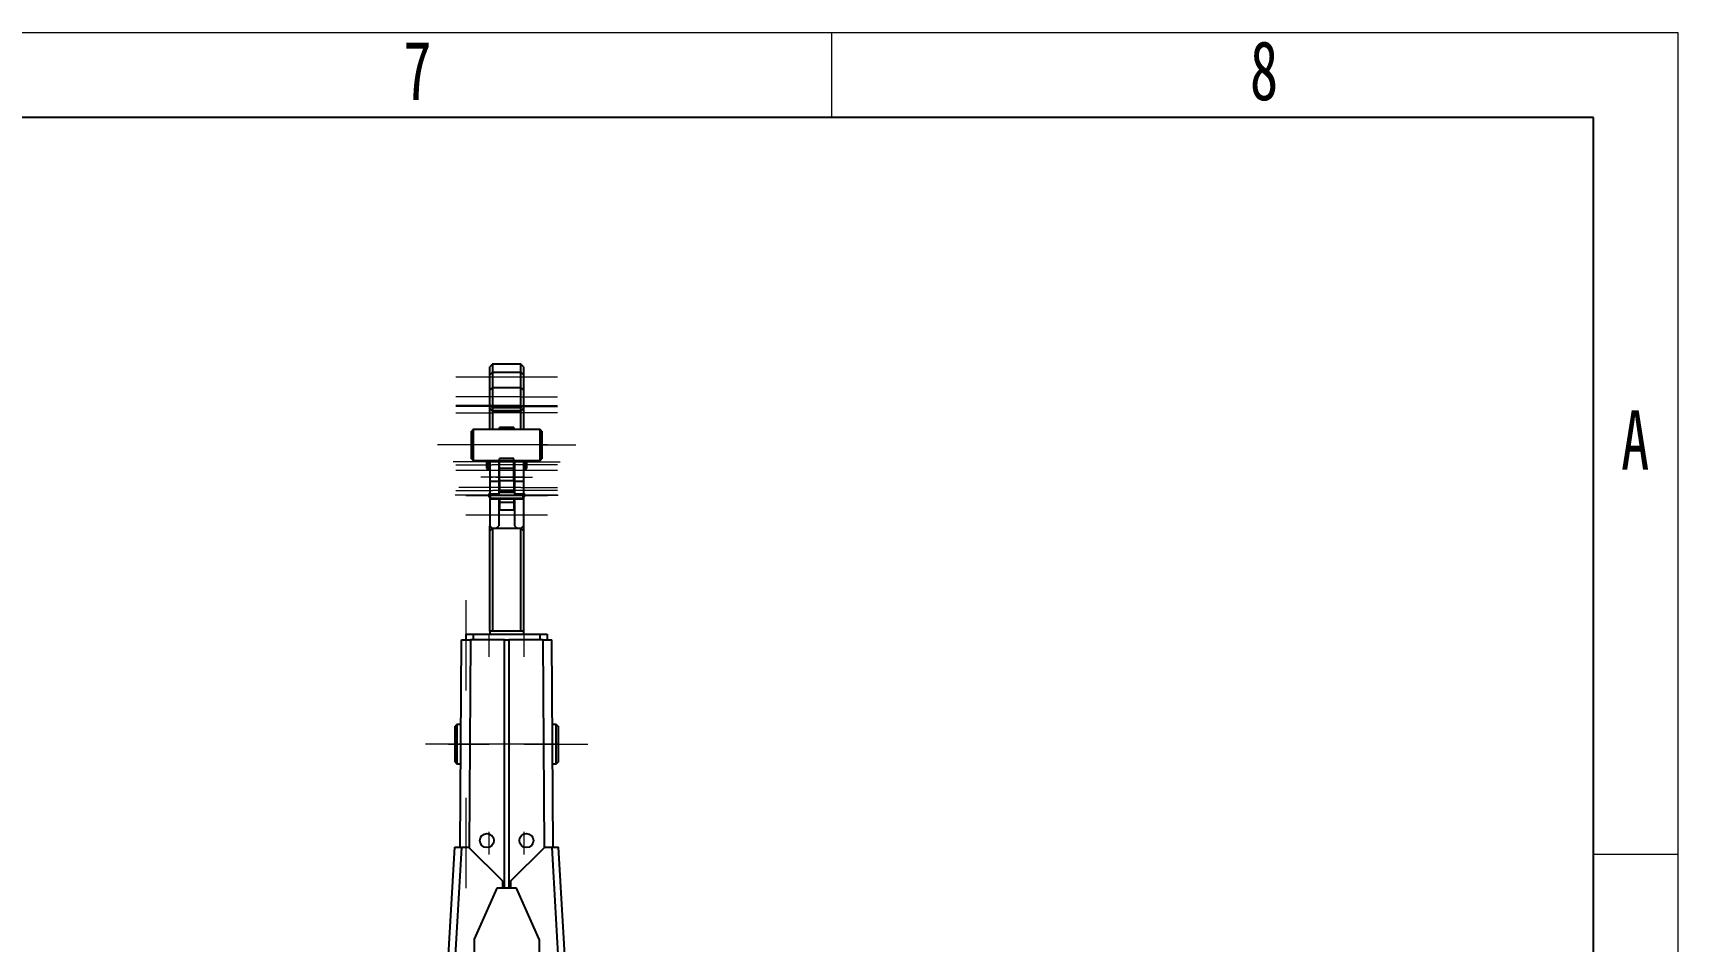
# Model space of a CAD drawing. Header units: millimetres. Extents: x 0 to 420, y 0 to 297.
# Drawn here: x 322.8 to 420, y 243.4 to 297 of the extents above; entities that cross this region are included whole.
import ezdxf

# ---------------------------------------------------------------- set-up
doc = ezdxf.new("R2010")
doc.units = ezdxf.units.MM
doc.linetypes.add('CENTERX2', pattern=[20.32, 12.7, -2.54, 2.54, -2.54])
doc.styles.add('SLDTEXTSTYLE7', font='TXT', dxfattribs={"width": 0.7})

msp = doc.modelspace()

# ---------------------------------------------------------------- linework, layer by layer
at = {"color": 7, "linetype": 'Continuous', "lineweight": 18}
for p, q in [((420, 297), (0, 297)), ((370, 297), (370, 292)), ((420, 148.5), (420, 297)), ((420, 248.5), (415, 248.5))]:
    msp.add_line(p, q, dxfattribs=at)
at = {"color": 7, "linetype": 'Continuous', "lineweight": 25}
for p, q in [((415, 292), (25, 292)), ((415, 5), (415, 292)), ((349.9828, 277.45074), (349.81614, 277.28407)), ((349.81614, 276.8174), (349.81614, 277.28407)), ((349.81614, 276.8174), (349.9828, 276.95074)), ((351.64947, 277.45074), (349.9828, 277.45074)), ((349.9828, 277.45074), (349.9828, 276.95074)), ((349.9828, 276.95074), (349.9828, 276.05074)), ((351.64947, 276.95074), (349.9828, 276.95074)), ((351.81614, 277.28407), (351.64947, 277.45074)), ((351.64947, 276.95074), (351.64947, 277.45074)), ((351.64947, 276.05074), (351.64947, 276.95074)), ((351.64947, 276.95074), (351.81614, 276.8174)), ((351.81614, 277.28407), (351.81614, 276.8174)), ((349.81614, 275.9174), (349.81614, 276.8174)), ((349.81614, 275.9174), (349.9828, 276.05074)), ((349.9828, 276.05074), (349.9828, 274.87944)), ((351.64947, 276.05074), (349.9828, 276.05074)), ((351.64947, 274.87944), (351.64947, 276.05074)), ((351.64947, 276.05074), (351.81614, 275.9174)), ((351.81614, 276.8174), (351.81614, 275.9174)), ((349.81614, 275.03893), (349.81614, 275.9174)), ((349.81614, 275.03893), (349.9828, 274.87944)), ((349.81614, 274.85791), (349.81614, 275.03893)), ((351.64947, 274.87944), (351.81614, 275.03893)), ((351.81614, 275.9174), (351.81614, 275.03893)), ((351.81614, 275.03893), (351.81614, 274.85791)), ((349.81614, 274.85791), (349.9828, 274.69842)), ((349.81614, 274.85074), (349.81614, 274.85791)), ((349.81614, 274.85074), (349.9828, 274.68407)), ((349.81614, 273.60074), (349.81614, 274.85074)), ((351.64947, 274.87944), (349.9828, 274.87944)), ((349.9828, 274.87944), (349.9828, 274.69842)), ((351.64947, 274.69842), (349.9828, 274.69842)), ((349.9828, 274.69842), (349.9828, 274.68407)), ((349.9828, 274.68407), (351.64947, 274.68407)), ((349.9828, 274.68407), (349.9828, 273.60074)), ((351.64947, 274.69842), (351.64947, 274.87944)), ((351.64947, 274.69842), (351.81614, 274.85791)), ((351.64947, 274.68407), (351.81614, 274.85074)), ((351.64947, 274.68407), (351.64947, 274.69842)), ((351.64947, 273.60074), (351.64947, 274.68407)), ((351.81614, 274.85791), (351.81614, 274.85074)), ((351.81614, 274.85074), (351.81614, 273.60074)), ((348.8328, 273.60074), (348.7328, 273.50074)), ((348.7328, 271.8674), (348.7328, 273.50074)), ((352.79947, 273.60074), (348.8328, 273.60074)), ((348.8328, 273.60074), (348.8328, 271.7674)), ((351.2328, 273.70533), (350.39947, 273.70533)), ((350.39947, 273.622), (350.39947, 273.70533)), ((351.2328, 273.622), (350.39947, 273.622)), ((350.39947, 273.622), (350.39947, 273.60074)), ((351.2328, 273.70533), (351.2328, 273.622)), ((351.2328, 273.622), (351.2328, 273.60074)), ((352.89947, 273.50074), (352.79947, 273.60074)), ((352.79947, 271.7674), (352.79947, 273.60074)), ((352.89947, 273.50074), (352.89947, 271.8674)), ((348.7328, 271.8674), (348.8328, 271.7674)), ((348.8328, 271.7674), (350.39947, 271.7674)), ((349.64947, 271.30074), (349.64947, 271.7674)), ((349.64947, 271.30074), (349.6828, 271.2674)), ((349.6828, 271.7674), (349.6828, 271.2674)), ((349.6828, 271.2674), (349.71947, 271.2674)), ((349.71947, 271.7674), (349.71947, 271.2674)), ((349.71947, 271.28574), (349.7628, 271.28574)), ((349.7628, 271.7674), (349.7628, 271.2674)), ((349.7628, 271.2674), (349.81614, 271.2674)), ((349.81614, 271.7674), (349.81614, 271.68407)), ((350.34947, 271.68407), (349.81614, 271.68407)), ((349.81614, 271.68407), (349.81614, 270.5174)), ((350.34947, 271.7674), (350.34947, 271.68407)), ((350.34947, 271.68407), (350.34947, 270.5174)), ((350.34947, 271.2674), (350.39947, 271.2674)), ((351.2328, 271.89021), (350.39947, 271.89021)), ((350.39947, 271.74588), (350.39947, 271.89021)), ((351.2328, 271.74588), (350.39947, 271.74588)), ((350.39947, 271.28346), (350.39947, 271.74588)), ((351.2328, 271.28346), (350.39947, 271.28346)), ((350.39947, 270.55498), (350.39947, 271.28346)), ((351.2328, 271.74588), (351.2328, 271.89021)), ((351.2328, 271.7674), (352.79947, 271.7674)), ((351.2328, 271.28346), (351.2328, 271.74588)), ((351.2328, 270.55498), (351.2328, 271.28346)), ((351.2328, 271.2674), (351.2828, 271.2674)), ((351.2828, 271.7674), (351.2828, 271.68407)), ((351.81614, 271.68407), (351.2828, 271.68407)), ((351.2828, 271.68407), (351.2828, 270.5174)), ((351.81614, 271.7674), (351.81614, 271.68407)), ((351.81614, 271.68407), (351.81614, 270.5174)), ((351.81614, 271.2674), (351.86947, 271.2674)), ((351.86947, 271.7674), (351.86947, 271.2674)), ((351.86947, 271.28574), (351.9128, 271.28574)), ((351.9128, 271.7674), (351.9128, 271.2674)), ((351.9128, 271.2674), (351.94947, 271.2674)), ((351.94947, 271.2674), (351.94947, 271.7674)), ((351.94947, 271.2674), (351.9828, 271.30074)), ((351.9828, 271.7674), (351.9828, 271.30074)), ((352.79947, 271.7674), (352.89947, 271.8674)), ((350.34947, 270.5174), (349.81614, 270.5174)), ((349.81614, 270.5174), (349.81614, 269.78126)), ((350.34947, 270.5174), (350.34947, 269.78126)), ((351.2328, 270.55498), (350.39947, 270.55498)), ((350.39947, 270.55498), (350.39947, 269.98738)), ((351.2328, 270.55498), (351.2328, 269.98738)), ((351.81614, 270.5174), (351.2828, 270.5174)), ((351.2828, 270.5174), (351.2828, 269.78126)), ((351.81614, 270.5174), (351.81614, 269.78126)), ((349.81614, 269.84548), (349.7828, 269.81214)), ((349.7828, 269.61214), (349.7828, 269.81214)), ((349.7828, 269.61214), (349.84947, 269.54548)), ((350.34947, 269.78126), (349.81614, 269.78126)), ((349.81614, 269.57881), (349.81614, 269.56492)), ((349.81614, 269.56492), (349.81614, 269.4868)), ((350.34947, 269.4868), (349.81614, 269.4868)), ((349.81614, 269.4868), (349.81614, 267.90638)), ((349.84947, 269.78126), (349.84947, 269.54548)), ((349.84947, 269.54548), (351.7828, 269.54548)), ((350.39947, 270.00074), (350.34947, 270.00074)), ((351.2828, 269.87881), (350.34947, 269.87881)), ((350.34947, 269.54548), (350.34947, 269.4868)), ((350.34947, 269.4868), (350.34947, 267.90638)), ((351.2328, 269.98738), (350.39947, 269.98738)), ((350.39947, 269.98738), (350.39947, 269.87881)), ((350.39947, 269.4868), (350.39947, 269.54548)), ((351.2328, 269.4868), (350.39947, 269.4868)), ((350.39947, 269.4868), (350.39947, 269.29351)), ((351.2328, 269.29351), (350.39947, 269.29351)), ((350.39947, 269.29351), (350.39947, 268.85074)), ((351.2828, 270.00074), (351.2328, 270.00074)), ((351.2328, 269.98738), (351.2328, 269.87881)), ((351.2328, 269.4868), (351.2328, 269.54548)), ((351.2328, 269.4868), (351.2328, 269.29351)), ((351.2328, 269.29351), (351.2328, 268.85074)), ((351.81614, 269.78126), (351.2828, 269.78126)), ((351.2828, 269.54548), (351.2828, 269.4868)), ((351.81614, 269.4868), (351.2828, 269.4868)), ((351.2828, 269.4868), (351.2828, 267.90638)), ((351.7828, 269.54548), (351.7828, 269.78126)), ((351.7828, 269.54548), (351.84947, 269.61214)), ((351.84947, 269.81214), (351.81614, 269.84548)), ((351.81614, 269.57881), (351.81614, 269.56492)), ((351.81614, 269.56492), (351.81614, 269.4868)), ((351.81614, 269.4868), (351.81614, 267.90638)), ((351.84947, 269.81214), (351.84947, 269.61214)), ((350.39947, 268.85074), (351.2328, 268.85074)), ((349.81614, 267.90638), (349.9828, 267.75298)), ((349.81614, 267.62113), (349.81614, 267.90619)), ((349.81614, 267.62113), (349.9828, 267.75298)), ((349.81614, 261.68407), (349.81614, 267.62113)), ((350.1828, 267.75298), (349.9828, 267.75298)), ((349.9828, 267.75298), (349.9828, 261.68407)), ((351.64947, 267.75298), (349.9828, 267.75298)), ((350.1828, 267.75298), (350.34947, 267.90638)), ((351.2828, 267.90638), (351.44947, 267.75298)), ((351.64947, 267.75298), (351.44947, 267.75298)), ((351.64947, 267.75298), (351.81614, 267.90638)), ((351.64947, 267.75298), (351.81614, 267.62113)), ((351.64947, 261.68407), (351.64947, 267.75298)), ((351.81614, 267.90494), (351.81614, 267.62113)), ((351.81614, 267.62113), (351.81614, 261.68407)), ((348.4328, 261.18518), (348.4328, 261.5174)), ((348.4328, 261.5174), (348.8328, 261.5174)), ((348.8328, 261.5174), (352.79947, 261.5174)), ((349.9828, 261.68407), (349.81614, 261.68407)), ((349.81614, 261.68407), (349.81614, 261.5174)), ((351.64947, 261.68407), (349.9828, 261.68407)), ((351.81614, 261.68407), (351.64947, 261.68407)), ((351.81614, 261.68407), (351.81614, 261.5174)), ((352.79947, 261.5174), (353.19947, 261.5174)), ((353.19947, 261.5174), (353.19947, 261.18518)), ((348.06812, 248.93152), (348.14948, 261.18584)), ((350.68287, 261.18407), (348.68281, 261.18407)), ((350.68287, 246.5174), (350.68287, 261.18407)), ((350.68287, 261.18407), (350.81614, 261.18407)), ((350.81614, 261.18407), (350.94941, 261.18407)), ((350.94941, 261.18407), (350.94941, 246.5174)), ((352.94946, 261.18407), (350.94941, 261.18407)), ((353.56415, 248.93152), (353.4828, 261.18584)), ((347.8828, 256.18407), (347.7828, 256.08407)), ((347.7828, 253.95074), (347.7828, 256.08407)), ((348.11627, 256.18407), (347.8828, 256.18407)), ((347.8828, 256.18407), (347.8828, 253.85074)), ((353.74947, 256.18407), (353.51601, 256.18407)), ((353.84947, 256.08407), (353.74947, 256.18407)), ((353.74947, 255.0174), (353.74947, 256.18407)), ((353.84947, 256.08407), (353.84947, 255.0174)), ((353.74947, 253.85074), (353.74947, 255.0174)), ((353.84947, 255.0174), (353.84947, 253.95074)), ((347.7828, 253.95074), (347.8828, 253.85074)), ((347.8828, 253.85074), (348.10078, 253.85074)), ((353.5315, 253.85074), (353.74947, 253.85074)), ((353.74947, 253.85074), (353.84947, 253.95074)), ((346.08346, 219.94554), (347.7498, 248.93981)), ((348.1498, 248.92834), (346.48346, 219.93407)), ((348.58313, 248.92834), (348.1498, 248.92834)), ((350.58313, 246.92834), (348.58313, 248.92834)), ((353.04914, 248.92834), (351.04914, 246.92834)), ((353.48247, 248.92834), (353.04914, 248.92834)), ((353.48247, 248.92834), (355.14881, 219.93407)), ((355.54881, 219.94554), (353.88247, 248.93981)), ((350.58313, 246.5174), (350.58313, 246.92834)), ((351.04914, 246.92834), (351.04914, 246.5174)), ((350.2328, 246.5174), (348.89947, 243.5174)), ((351.39947, 246.5174), (350.2328, 246.5174)), ((352.7328, 243.5174), (351.39947, 246.5174)), ((348.89947, 243.5174), (348.89947, 214.83358)), ((352.7328, 243.5174), (352.7328, 214.83358))]:
    msp.add_line(p, q, dxfattribs=at)
at = {"color": 7, "linetype": 'CENTERX2', "lineweight": 18, "ltscale": 3.333333}
for p, q in [((352.34947, 276.68339), (347.81614, 276.68339)), ((353.2328, 276.68339), (348.39947, 276.68339)), ((353.81614, 276.68339), (349.2828, 276.68339)), ((349.9828, 275.5174), (347.81614, 275.5174)), ((349.9828, 275.0174), (347.81614, 275.0174)), ((351.64947, 275.5174), (349.9828, 275.5174)), ((351.64947, 275.0174), (349.9828, 275.0174)), ((351.64947, 275.5174), (353.81614, 275.5174)), ((351.64947, 275.0174), (353.81614, 275.0174)), ((349.9828, 274.95074), (347.81614, 274.95074)), ((347.81614, 274.58407), (349.9828, 274.58407)), ((351.64947, 274.95074), (349.9828, 274.95074)), ((351.64947, 274.58407), (349.9828, 274.58407)), ((351.64947, 274.95074), (353.81614, 274.95074)), ((353.81614, 274.58407), (351.64947, 274.58407)), ((348.8328, 272.68407), (346.7328, 272.68407)), ((353.2328, 272.68407), (348.39947, 272.68407)), ((352.79947, 272.68407), (348.8328, 272.68407)), ((352.79947, 272.68407), (354.89947, 272.68407)), ((349.6828, 271.68407), (347.64947, 271.68407)), ((347.81614, 271.49841), (349.9828, 271.49841)), ((352.34947, 271.1674), (347.81614, 271.1674)), ((353.2328, 271.1674), (348.39947, 271.1674)), ((353.81614, 271.1674), (349.2828, 271.1674)), ((349.6828, 271.68407), (349.71947, 271.68407)), ((349.71947, 271.68407), (349.7628, 271.68407)), ((349.7628, 271.68407), (351.86947, 271.68407)), ((350.34947, 271.68407), (349.81614, 271.68407)), ((350.34947, 271.68407), (349.81614, 271.68407)), ((351.64947, 271.49841), (349.9828, 271.49841)), ((350.41614, 271.68407), (350.39947, 271.68407)), ((350.39947, 271.68407), (350.41614, 271.68407)), ((351.2328, 271.68407), (350.39947, 271.68407)), ((350.41614, 271.68407), (351.21614, 271.68407)), ((350.41614, 271.68407), (351.21614, 271.68407)), ((351.21614, 271.68407), (351.2328, 271.68407)), ((351.2328, 271.68407), (351.21614, 271.68407)), ((351.81614, 271.68407), (351.2828, 271.68407)), ((351.81614, 271.68407), (351.2828, 271.68407)), ((353.81614, 271.49841), (351.64947, 271.49841)), ((351.86947, 271.68407), (351.9128, 271.68407)), ((351.9128, 271.68407), (351.94947, 271.68407)), ((351.94947, 271.68407), (353.9828, 271.68407)), ((351.64947, 270.17548), (347.9828, 270.17548)), ((351.44947, 270.78407), (349.2828, 270.78407)), ((349.81614, 270.78407), (349.9828, 270.78407)), ((349.9828, 270.78407), (349.81614, 270.78407)), ((351.64947, 270.78407), (349.9828, 270.78407)), ((350.1828, 270.78407), (349.9828, 270.78407)), ((350.1828, 270.78407), (352.34947, 270.78407)), ((351.64947, 270.78407), (351.44947, 270.78407)), ((351.81614, 270.78407), (351.64947, 270.78407)), ((351.64947, 270.78407), (351.81614, 270.78407)), ((351.64947, 270.17548), (353.81614, 270.17548)), ((349.84947, 269.71214), (347.7828, 269.71214)), ((347.81614, 270.00074), (349.9828, 270.00074)), ((352.34947, 269.71214), (347.81614, 269.71214)), ((353.2328, 269.71214), (348.39947, 269.71214)), ((353.2328, 269.69574), (348.39947, 269.69574)), ((353.2328, 269.68407), (348.39947, 269.68407)), ((353.81614, 269.71214), (349.2828, 269.71214)), ((351.7828, 269.71214), (349.84947, 269.71214)), ((351.64947, 270.00074), (349.9828, 270.00074)), ((353.81614, 270.00074), (351.64947, 270.00074)), ((351.7828, 269.71214), (353.84947, 269.71214)), ((353.2328, 268.53947), (348.39947, 268.53947)), ((348.4328, 258.18407), (348.4328, 263.5174)), ((349.7828, 260.18407), (349.7828, 261.5174)), ((349.7828, 260.18407), (349.7828, 261.5174)), ((351.84947, 260.18407), (351.84947, 261.5174)), ((351.84947, 260.18407), (351.84947, 261.5174)), ((348.04947, 255.0174), (346.01614, 255.0174)), ((347.3828, 255.0174), (349.7828, 255.0174)), ((347.8828, 255.0174), (347.7828, 255.0174)), ((347.7828, 255.0174), (347.81614, 255.0174)), ((353.81614, 255.0174), (347.81614, 255.0174)), ((347.9328, 255.0174), (347.81614, 255.0174)), ((349.6828, 255.0174), (347.8828, 255.0174)), ((348.00614, 255.0174), (347.9328, 255.0174)), ((349.74947, 255.0174), (348.00614, 255.0174)), ((353.5828, 255.0174), (348.04947, 255.0174)), ((349.6828, 255.0174), (349.7828, 255.0174)), ((349.7828, 255.0174), (349.74947, 255.0174)), ((351.84947, 255.0174), (354.24947, 255.0174)), ((351.94947, 255.0174), (351.84947, 255.0174)), ((351.84947, 255.0174), (351.8828, 255.0174)), ((351.8828, 255.0174), (353.62614, 255.0174)), ((351.94947, 255.0174), (353.74947, 255.0174)), ((353.5828, 255.0174), (355.61614, 255.0174)), ((353.62614, 255.0174), (353.69947, 255.0174)), ((353.69947, 255.0174), (353.81614, 255.0174)), ((353.74947, 255.0174), (353.84947, 255.0174)), ((353.84947, 255.0174), (353.81614, 255.0174)), ((348.4328, 246.5174), (348.4328, 251.85074)), ((349.7828, 248.5174), (349.7828, 249.85074)), ((349.7828, 248.5174), (349.7828, 249.85074)), ((351.84947, 248.5174), (351.84947, 249.85074)), ((351.84947, 248.5174), (351.84947, 249.85074))]:
    msp.add_line(p, q, dxfattribs=at)
at = {"color": 8, "linetype": 'Continuous', "lineweight": 25}
for p, q in [((349.83003, 269.56492), (349.81614, 269.56492)), ((351.81614, 269.56492), (351.80224, 269.56492)), ((348.8328, 261.5174), (348.8328, 261.18407)), ((352.79947, 261.18407), (352.79947, 261.5174)), ((348.68281, 261.18407), (348.60132, 248.91015)), ((352.94946, 261.18407), (353.03095, 248.91015))]:
    msp.add_line(p, q, dxfattribs=at)
at = {"color": 7, "linetype": 'Continuous', "lineweight": 25}
for centre in [(349.64954, 249.33407), (351.98274, 249.33407)]:
    msp.add_circle(centre, 0.41667, dxfattribs=at)
for points in [[(348.14948, 261.18584), (348.15146, 261.1859), (348.15543, 261.18602), (348.18715, 261.18603), (348.23644, 261.18593), (348.30328, 261.1857), (348.38459, 261.18539), (348.4774, 261.18499), (348.57809, 261.18454), (348.6479, 261.18423), (348.68281, 261.18407)], [(352.94946, 261.18407), (352.98437, 261.18423), (353.05418, 261.18454), (353.15488, 261.18499), (353.24768, 261.18539), (353.329, 261.1857), (353.39584, 261.18593), (353.44513, 261.18603), (353.47684, 261.18602), (353.48081, 261.1859), (353.4828, 261.18584)], [(347.7498, 248.93981), (347.75131, 248.9402), (347.75434, 248.94099), (347.77817, 248.94106), (347.81516, 248.94037), (347.86529, 248.93893), (347.92626, 248.93687), (347.99583, 248.93431), (348.07131, 248.93141), (348.12364, 248.92936), (348.1498, 248.92834)], [(353.48247, 248.92834), (353.50864, 248.92936), (353.56097, 248.93141), (353.63644, 248.93431), (353.70602, 248.93687), (353.76699, 248.93893), (353.81712, 248.94037), (353.85411, 248.94106), (353.87793, 248.94099), (353.88096, 248.9402), (353.88247, 248.93981)]]:
    msp.add_open_spline(points, degree=3, dxfattribs=at)

# ---------------------------------------------------------------- texts
at = {"color": 7, "linetype": 'Continuous', "lineweight": 18, "char_height": 3.5, "attachment_point": 2, "style": 'SLDTEXTSTYLE7'}
for s, insert in [('7', (345.54688, 296.53275)), ('8', (395.54688, 296.53275)), ('A', (417.46597, 274.72272))]:
    msp.add_mtext(s, dxfattribs=dict(at, insert=insert))

doc.saveas('drawing.dxf')
